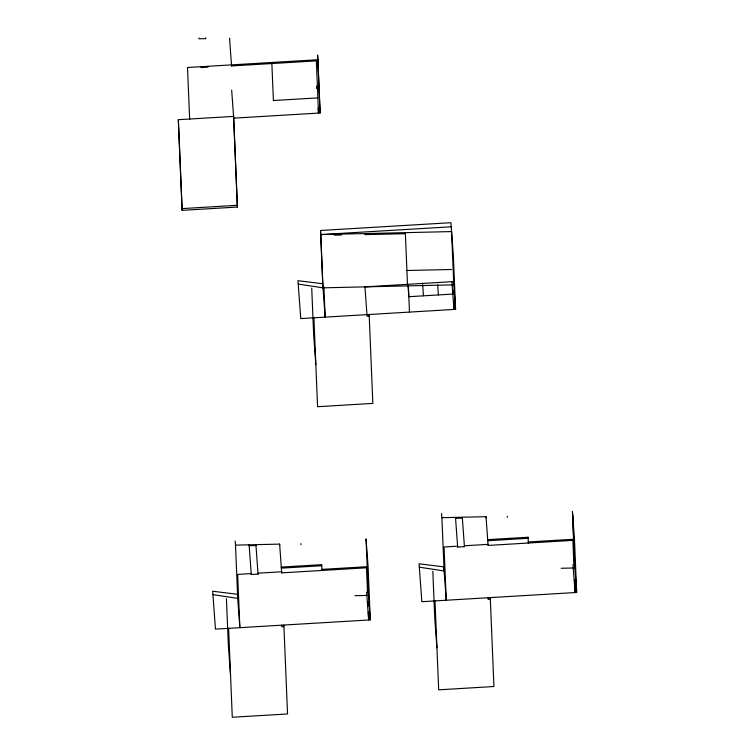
<?xml version="1.0" encoding="UTF-8"?>
<svg xmlns="http://www.w3.org/2000/svg" width="755" height="755" viewBox="0 0 755 755"><rect width="100%" height="100%" fill="white"/><g stroke="black" fill="none" stroke-linecap="round" stroke-linejoin="round"><path stroke-width="1.13" d="M237.391 207.049L233.588 116.402L178.331 119.696L182.134 210.343L237.391 207.049L233.72 118.139L320.129 112.986L317.581 55.021L317.921 59.73L187.504 67.506L189.665 119.611M229.595 39.269L229.558 38.203L231.559 65.949L316.345 60.891L318.497 113.08L318.157 108.371L319.78 108.276M317.874 97.876L273.395 100.528L271.819 62.476M182.002 208.606L237.268 205.303M322.706 283.738L320.507 230.483L450.924 222.697L453.377 256.087L455.576 309.342L300.754 318.582L297.97 280.69L322.706 283.738L325.16 317.128L323.914 287.023M451.226 226.793L320.809 234.578L323.008 287.834L453.774 284.843L451.575 231.587L320.809 234.578L320.507 230.483M453.17 290.6L453.311 294.044L408.832 296.706L407.993 285.315M369.233 316.09L367.062 316.222L364.958 286.872L453.538 281.587L455.576 309.342M528.019 537.249L487.711 539.646L487.758 540.712L528.066 538.315L528.019 537.249L528.406 543.024L528.368 541.958L574.47 539.202L572.432 511.446L574.63 564.702L576.669 592.458L421.847 601.697L419.063 563.806L443.808 566.854L446.252 600.244L444.053 546.988L457.615 546.176L457.653 547.064L464.429 546.658L464.4 545.771L488.06 544.364L488.108 545.431L572.885 540.372L573.894 564.721M321.63 564.674L281.322 567.081L281.37 568.147L321.668 565.74L321.63 564.674L322.017 570.45L321.97 569.383L366.939 566.703M258.04 574.093L255.907 544.657L255.945 545.544L249.15 545.695L249.112 544.808L251.264 574.498L258.04 574.093L258.002 573.196L281.672 571.79L281.709 572.856L366.496 567.798L367.506 592.156M574.63 564.702L573.007 564.806L575.046 592.562L574.517 579.802M490.325 599.215L488.155 599.338L488.089 597.743M354.859 595.695L368.478 595.384L366.043 538.881L368.081 566.637L370.28 619.893L215.458 629.123L212.674 591.231L237.41 594.279L239.863 627.669L237.665 574.413L251.226 573.602L251.264 574.498M283.937 626.641L281.766 626.773L281.7 625.178M405.388 233.71L364.976 234.635L364.929 233.569M406.907 270.507L451.509 269.488M441.599 513.598L441.901 517.694L486.031 516.684L488.108 545.431M235.211 541.024L235.513 545.119L279.633 544.11L281.709 572.856M561.248 568.27L574.876 567.958L572.667 514.702M298.216 284.069L323.008 287.834M419.308 567.184L444.11 570.95L441.901 517.694M212.919 594.61L237.712 598.375L235.513 545.119M453.066 290.666L453.311 294.044M451.915 281.69L453.944 309.446L453.632 301.745M464.429 546.658L462.296 517.232L462.334 518.119L455.539 518.27L455.501 517.383L457.653 547.064M437.655 284.795L438.391 294.941M422.649 284.559L423.48 295.828M436.937 647.837L434.757 618.128L432.823 571.205M407.426 284.342L407.549 285.9L405.341 232.644M370.28 619.893L368.242 592.137L366.619 592.231L368.657 619.987L368.317 611.871M315.845 364.712L313.665 335.012L311.721 288.089M231.662 90.175L233.72 118.139M230.549 675.263L228.369 645.553L226.424 598.639M178.331 119.696L182.134 210.343M574.47 539.202L576.669 592.458M507.266 516.203L507.313 517.269M490.259 597.62L493.94 686.522L438.674 689.825L435.003 600.914M486.031 516.684L486.069 517.751M408.361 285.201L409.465 312.098M369.167 314.505L372.838 403.406L317.581 406.709L313.901 317.798M367.883 601.433L368.081 606.067M341.203 234.107L341.241 235.003L334.437 235.154L334.408 234.267M317.921 59.73L320.129 112.986M300.877 543.628L300.915 544.695M283.871 625.046L287.542 713.956L232.285 717.25L228.605 628.339M279.633 544.11L279.68 545.176M231.511 64.883L231.559 65.949M207.852 66.298L207.889 67.186L201.104 67.591L201.066 66.704M205.756 37.75L205.794 38.637L198.99 38.798L198.952 37.901M318.166 86.306L316.534 86.344L316.694 88.514L318.327 88.477L318.166 86.306"/></g></svg>
